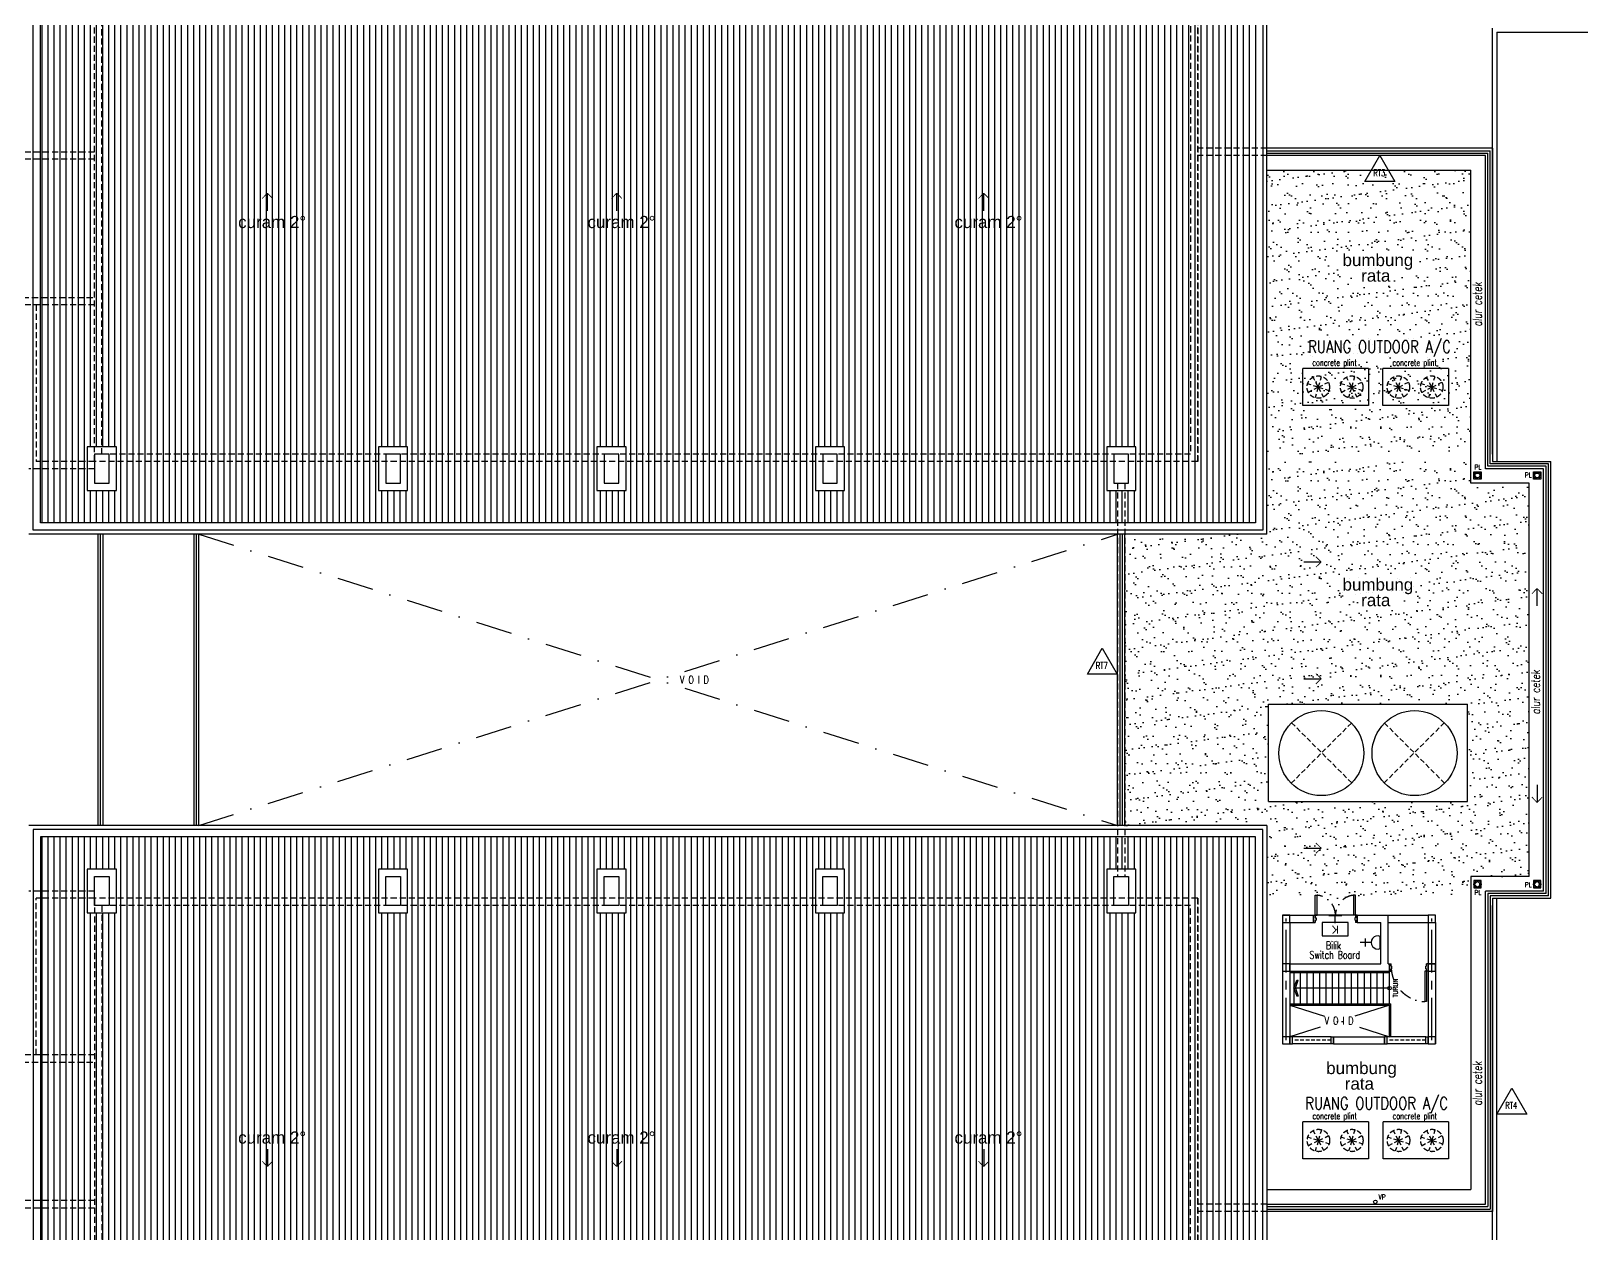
# Model space of a CAD drawing. Header units: inches. Extents: x 353 to 79953, y -36 to 56064.
# Drawn here: x 20202 to 52149, y 18858 to 43637 of the extents above; entities that cross this region are included whole.
import ezdxf
from ezdxf.enums import TextEntityAlignment as Align

# ---------------------------------------------------------------- set-up
doc = ezdxf.new("R2010")
doc.units = ezdxf.units.IN
doc.header["$MEASUREMENT"] = 0
for name, pattern in [('CENTER', [2, 1.25, -0.25, 0.25, -0.25]), ('DASHDOT', [1, 0.5, -0.25, 0, -0.25]), ('DASHED2', [0.375, 0.25, -0.125]), ('HIDDEN', [0.375, 0.25, -0.125])]:
    doc.linetypes.add(name, pattern=pattern)
for name, color, linetype in [('A-ARR', 4, 'Continuous'), ('A-COLUMN', 3, 'Continuous'), ('A-DOOR', 9, 'Continuous'), ('A-ELEV2', 1, 'Continuous'), ('A-FLR SYM', 13, 'Continuous'), ('A-GRID', 8, 'Continuous'), ('A-HATCH', 8, 'Continuous'), ('A-NOTE', 2, 'Continuous'), ('A-PITCH', 9, 'Continuous'), ('A-RAIL SYM', 13, 'Continuous'), ('A-RFLINE', 3, 'Continuous'), ('A-ROOMSYM', 3, 'Continuous'), ('A-RWDP', 4, 'Continuous'), ('A-SANI', 4, 'Continuous'), ('A-STAIR', 2, 'Continuous'), ('A-STAIRH', 8, 'HIDDEN'), ('A-SYM', 8, 'Continuous'), ('A-TXTBOMBA', 7, 'Continuous'), ('A-WALL', 1, 'Continuous'), ('A-WALL BELOW', 4, 'HIDDEN'), ('A-WALL SYM', 13, 'Continuous'), ('A-WIN', 9, 'Continuous'), ('AHT_FITTING', 9, 'Continuous'), ('eLAMPU', 7, 'Continuous'), ('ELECT', 6, 'Continuous'), ('elk_LAMPU', 6, 'Continuous'), ('Grid', 8, 'CENTER')]:
    doc.layers.add(name, color=color, linetype=linetype)
doc.layers.get('elk_LAMPU').off()
doc.styles.add('arial', font='arial.ttf')
doc.styles.add('ARIAL-SPEC', font='arial.ttf', dxfattribs={"height": 200})
doc.styles.add('ROMANS', font='romans.shx', dxfattribs={"width": 0.75, "height": 200})
doc.styles.add('style1', font='romans.shx', dxfattribs={"height": 750})
pattern_1 = [(90, (-93195.9, -334170.39), (-125, 2e-14), [])]

# ---------------------------------------------------------------- blocks, each defined once
blk = doc.blocks.new('FALL')
at = {"layer": 'A-RAIL SYM'}
blk.add_line((0, 0), (724, 0), dxfattribs=at)
at = {"layer": 'A-RAIL SYM', "const_width": 35}
for points in [[(724, 0), (500, 214)], [(724, 0), (500, -214)]]:
    blk.add_lwpolyline(points, dxfattribs=at)
blk = doc.blocks.new('FT2')
at = {"layer": 'A-SANI'}
blk.add_lwpolyline([(150, -150), (150, 0), (0, 0), (0, -150)], close=True, dxfattribs=at)
blk.add_lwpolyline([(66, -124), (66, -136), (84, -136), (84, -124, 10.787298)], format="xyb", close=True, dxfattribs=at)
blk.add_arc((75, -25), 8.84, 354.1775, 185.8225, dxfattribs=at)
blk = doc.blocks.new('SOCKET(in)')
at = {"layer": 'ELECT', "color": 6}
for p, q in [((86605076, -1197967), (86605244, -1197967)), ((86605160, -1198079), (86605160, -1197854)), ((86605024, -1198269), (86605296, -1198269))]:
    blk.add_line(p, q, dxfattribs=at)
blk.add_arc((86605160, -1198216), 136, 336.9763, 203.0237, dxfattribs=at)

msp = doc.modelspace()

# ---------------------------------------------------------------- hatches: boundary and pattern name
at = {"layer": 'A-HATCH'}
h = msp.add_hatch(dxfattribs=at)
h.set_pattern_fill('ANSI31', color=8, scale=1000, angle=45)
h.set_pattern_definition(pattern_1)
h.paths.add_polyline_path([(42359.5, 34171.8), (42959.5, 34171.8), (42959.5, 35071.8), (42359.5, 35071.8)], flags=16)
h.paths.add_polyline_path([(36359.5, 34171.8), (36959.5, 34171.8), (36959.5, 35071.8), (36359.5, 35071.8)], flags=16)
h.paths.add_polyline_path([(31859.5, 34171.8), (32459.5, 34171.8), (32459.5, 35071.8), (31859.5, 35071.8)], flags=16)
h.paths.add_polyline_path([(27359.5, 34171.8), (27959.5, 34171.8), (27959.5, 35071.8), (27359.5, 35071.8)], flags=16)
h.paths.add_polyline_path([(21359.5, 34171.8), (21959.5, 34171.8), (21959.5, 35071.8), (21359.5, 35071.8)], flags=16)
edge = h.paths.add_edge_path()
edge.add_line((45574.5, 47586.8), (20244.5, 47586.8))
edge.add_line((45424.5, 47586.8), (45424.5, 33506.8))
edge.add_line((45424.5, 33506.8), (20394.5, 33506.8))
edge.add_line((20394.5, 33506.8), (20394.5, 47586.8))
h = msp.add_hatch(dxfattribs=at)
h.set_pattern_fill('AR-SAND', color=8, scale=200)
h.set_pattern_definition([(37.5, (3891.38, -334170.4), (-12.59867, 385.36475), [0, -304, 0, -340, 0, -325]), (7.5, (3891.4, -334170.4), (353.95534, 564.4292), [0, -164, 0, -274, 0, -105]), (327.5, (3645.38, -334170.4), (622.82837, 1.1318), [0, -100, 0, -360, 0, -470]), (317.5, (3645.4, -334170.4), (601.2253, 175.5351), [0, -50, 0, -236, 0, -270])])
h.paths.add_polyline_path([(45659.5, 40771.8), (45659.5, 40771.8), (50159.5, 40771.8), (50159.5, 40771.8)])
h.paths.add_polyline_path([(45659.5, 40771.8), (45659.5, 36196.8), (49859.5, 36196.8), (49859.5, 40771.8)])
h.paths.add_polyline_path([(49859.5, 34921.8), (49859.5, 36196.8), (45659.5, 36196.8), (45659.5, 34921.8)])
h.paths.add_polyline_path([(47538.6, 38407.8), (48264.7, 38407.8), (48264.7, 38780.5), (47538.6, 38780.5)], flags=16)
h.paths.add_polyline_path([(47136.2, 38640.3), (48754.3, 38640.3), (48754.3, 39125.5), (47136.2, 39125.5)], flags=16)
h = msp.add_hatch(dxfattribs=at)
h.set_pattern_fill('AR-SAND', color=8, scale=200)
h.set_pattern_definition([(37.5, (3891.38, -339289.57), (-12.59867, 385.36475), [0, -304, 0, -340, 0, -325]), (7.5, (3891.4, -339289.57), (353.95534, 564.4292), [0, -164, 0, -274, 0, -105]), (327.5, (3645.38, -339289.57), (622.82837, 1.1318), [0, -100, 0, -360, 0, -470]), (317.5, (3645.4, -339289.57), (601.2253, 175.5351), [0, -50, 0, -236, 0, -270])])
h.paths.add_polyline_path([(50159.5, 34321.8), (49859.5, 34321.8), (49859.5, 34771.8), (45659.5, 34771.8), (45659.5, 33271.8), (42734.5, 33271.8), (42734.5, 29071.9), (50159.5, 29071.9)])
h.paths.add_polyline_path([(51059.5, 34321.8), (50159.5, 34321.8), (50159.5, 29071.9), (51059.5, 29071.9)])
h.paths.add_polyline_path([(51059.5, 29071.9), (50159.5, 29071.9), (50159.5, 26221.8), (51059.5, 26221.8)])
h.paths.add_polyline_path([(50159.5, 29071.9), (42734.5, 29071.9), (42734.5, 27271.8), (45659.5, 27271.8), (45659.5, 25771.8), (49859.5, 25771.8), (49859.5, 26221.8), (50159.5, 26221.8)])
h.paths.add_polyline_path([(45690.9, 29769.4), (49790.9, 29769.4), (49790.9, 27769.4), (45690.9, 27769.4)])
h = msp.add_hatch(dxfattribs=at)
h.set_pattern_fill('ANSI31', color=8, scale=1000, angle=45)
h.set_pattern_definition(pattern_1)
h.paths.add_polyline_path([(42359.5, 26371.8), (42959.5, 26371.8), (42959.5, 25471.8), (42359.5, 25471.8)], flags=16)
h.paths.add_polyline_path([(36359.5, 26371.8), (36959.5, 26371.8), (36959.5, 25471.8), (36359.5, 25471.8)], flags=16)
h.paths.add_polyline_path([(31859.5, 26371.8), (32459.5, 26371.8), (32459.5, 25471.8), (31859.5, 25471.8)], flags=16)
h.paths.add_polyline_path([(27359.5, 26371.8), (27959.5, 26371.8), (27959.5, 25471.8), (27359.5, 25471.8)], flags=16)
h.paths.add_polyline_path([(21359.5, 26371.8), (21959.5, 26371.8), (21959.5, 25471.8), (21359.5, 25471.8)], flags=16)
edge = h.paths.add_edge_path()
edge.add_line((45574.5, 12956.8), (20244.5, 12956.8))
edge.add_line((45424.5, 12956.8), (45424.5, 27036.8))
edge.add_line((45424.5, 27036.8), (20394.5, 27036.8))
edge.add_line((20394.5, 27036.8), (20394.5, 12956.8))

# ---------------------------------------------------------------- linework, layer by layer
at = {"color": 8}
for p, q in [((45659.5, 41171.8), (50259.5, 41171.8)), ((45659.5, 41121.8), (50209.5, 41121.8)), ((50209.5, 34671.8), (50209.5, 41121.8)), ((50259.5, 34721.8), (50259.5, 41171.8)), ((47749.1, 36686.8), (46399.1, 36686.8)), ((46399.1, 35921.8), (46399.1, 36686.8)), ((47749.1, 36686.8), (47749.1, 35921.8)), ((49399.1, 36686.8), (48049.1, 36686.8)), ((48049.1, 35921.8), (48049.1, 36686.8)), ((49399.1, 36686.8), (49399.1, 35921.8)), ((47749.1, 35921.8), (46399.1, 35921.8)), ((49399.1, 35921.8), (48049.1, 35921.8)), ((51409.5, 34671.8), (50209.5, 34671.8)), ((51459.5, 34721.8), (50259.5, 34721.8)), ((51409.5, 25871.8), (51409.5, 34671.8)), ((51459.5, 25821.8), (51459.5, 34721.8)), ((42634.5, 27271.8), (42634.5, 33271.8)), ((42684.5, 27271.8), (42684.5, 33271.8)), ((45690.9, 29769.4), (49790.9, 29769.4)), ((45690.9, 27769.4), (45690.9, 29769.4)), ((49790.9, 27769.4), (49790.9, 29769.4)), ((45690.9, 27769.4), (49790.9, 27769.4)), ((50209.5, 25871.8), (50209.5, 19421.8)), ((51409.5, 25871.8), (50209.5, 25871.8)), ((50259.5, 25821.8), (50259.5, 19371.8)), ((51459.5, 25821.8), (50259.5, 25821.8)), ((47448.5, 25421.8), (46656.5, 25421.8)), ((48159, 25421.8), (48984, 25421.8)), ((48159, 25271.8), (48984, 25271.8)), ((48984, 25271.8), (48984, 24421.8)), ((49134, 25271.8), (49134, 24421.8)), ((47752.1, 21168.5), (46402.1, 21168.5)), ((46402.1, 20403.5), (46402.1, 21168.5)), ((47752.1, 21168.5), (47752.1, 20403.5)), ((49402.1, 21168.5), (48052.1, 21168.5)), ((48052.1, 20403.5), (48052.1, 21168.5)), ((49402.1, 21168.5), (49402.1, 20403.5)), ((47752.1, 20403.5), (46402.1, 20403.5)), ((49402.1, 20403.5), (48052.1, 20403.5)), ((45659.5, 19421.8), (50209.5, 19421.8)), ((45659.5, 19371.8), (50259.5, 19371.8))]:
    msp.add_line(p, q, dxfattribs=at)
for points in [[(20244.5, 48986.8), (45574.5, 48986.8), (45574.5, 33356.8), (20244.5, 33356.8)], [(20244.5, 11556.8), (45574.5, 11556.8), (45574.5, 27186.8), (20244.5, 27186.8)]]:
    msp.add_lwpolyline(points, close=True, dxfattribs=at)
for centre in [(46780.4, 28762.5), (48701.5, 28762.5)]:
    msp.add_circle(centre, 875, dxfattribs=at)
at = {"layer": 'A-ARR', "color": 8}
msp.add_line((48185, 23921.8), (46216.2, 23921.8), dxfattribs=at)
msp.add_circle((48185, 23921.8), 35.3, dxfattribs=at)
at = {"layer": 'A-COLUMN', "color": 8}
for points in [[(21509.5, 34321.8), (21809.5, 34321.8), (21809.5, 34921.8), (21509.5, 34921.8)], [(27509.5, 34321.8), (27809.5, 34321.8), (27809.5, 34921.8), (27509.5, 34921.8)], [(32009.5, 34321.8), (32309.5, 34321.8), (32309.5, 34921.8), (32009.5, 34921.8)], [(36509.5, 34321.8), (36809.5, 34321.8), (36809.5, 34921.8), (36509.5, 34921.8)], [(42509.5, 34321.8), (42809.5, 34321.8), (42809.5, 34921.8), (42509.5, 34921.8)], [(21509.5, 26221.8), (21809.5, 26221.8), (21809.5, 25621.8), (21509.5, 25621.8)], [(27509.5, 26221.8), (27809.5, 26221.8), (27809.5, 25621.8), (27509.5, 25621.8)], [(32009.5, 26221.8), (32309.5, 26221.8), (32309.5, 25621.8), (32009.5, 25621.8)], [(36509.5, 26221.8), (36809.5, 26221.8), (36809.5, 25621.8), (36509.5, 25621.8)], [(42509.5, 26221.8), (42809.5, 26221.8), (42809.5, 25621.8), (42509.5, 25621.8)]]:
    msp.add_lwpolyline(points, close=True, dxfattribs=at)
at = {"layer": 'A-DOOR', "color": 8}
for p, q in [((46656.5, 25421.8), (46656.5, 25835.1)), ((46656.5, 25835.1), (46694.5, 25835.1)), ((46694.5, 25421.8), (46694.5, 25835.1)), ((47448.5, 25421.8), (47448.5, 25835.1)), ((47486.5, 25835.1), (47448.5, 25835.1)), ((47486.5, 25421.8), (47486.5, 25835.1)), ((46656.5, 25421.8), (46694.5, 25421.8)), ((47486.5, 25421.8), (47448.5, 25421.8)), ((48911, 24271.8), (48911, 23644.9)), ((48949, 24271.8), (48911, 24271.8)), ((48949, 24271.8), (48949, 23644.9)), ((48949, 23644.9), (48911, 23644.9))]:
    msp.add_line(p, q, dxfattribs=at)
at = {"layer": 'A-DOOR', "color": 8, "linetype": 'Continuous'}
for p, q in [((46621.5, 25421.8), (46621.5, 25271.8)), ((46621.5, 25271.8), (46621.5, 25421.8)), ((46621.5, 25421.8), (46621.5, 25271.8)), ((46621.5, 25421.8), (46656.5, 25421.8)), ((46621.5, 25421.8), (46621.5, 25271.8)), ((46621.5, 25271.8), (46621.5, 25421.8)), ((46621.5, 25421.8), (46621.5, 25271.8)), ((46621.5, 25271.8), (46621.5, 25421.8)), ((46621.5, 25421.8), (46621.5, 25271.8)), ((46621.5, 25271.8), (46656.5, 25271.8)), ((46656.5, 25421.8), (46656.5, 25371.8)), ((46656.5, 25371.8), (46671.5, 25371.8)), ((46656.5, 25321.8), (46671.5, 25321.8)), ((46656.5, 25321.8), (46656.5, 25271.8)), ((46671.5, 25371.8), (46671.5, 25321.8)), ((47486.5, 25371.8), (47471.5, 25371.8)), ((47471.5, 25371.8), (47471.5, 25321.8)), ((47486.5, 25321.8), (47471.5, 25321.8)), ((47521.5, 25421.8), (47486.5, 25421.8)), ((47486.5, 25421.8), (47486.5, 25371.8)), ((47486.5, 25321.8), (47486.5, 25271.8)), ((47521.5, 25271.8), (47486.5, 25271.8)), ((47521.5, 25271.8), (47521.5, 25421.8)), ((47521.5, 25421.8), (47521.5, 25271.8)), ((47521.5, 25421.8), (47521.5, 25271.8)), ((47521.5, 25271.8), (47521.5, 25421.8)), ((47521.5, 25421.8), (47521.5, 25271.8)), ((47521.5, 25271.8), (47521.5, 25421.8)), ((47521.5, 25421.8), (47521.5, 25271.8)), ((48185, 24271.8), (48185, 24421.8)), ((48185, 24421.8), (48185, 24271.8)), ((48185, 24271.8), (48185, 24421.8)), ((48185, 24421.8), (48220, 24421.8)), ((48185, 24271.8), (48185, 24421.8)), ((48185, 24421.8), (48185, 24271.8)), ((48185, 24271.8), (48185, 24421.8)), ((48185, 24421.8), (48185, 24271.8)), ((48185, 24271.8), (48185, 24421.8)), ((48220, 24371.8), (48220, 24421.8)), ((48220, 24371.8), (48235, 24371.8)), ((48220, 24321.8), (48235, 24321.8)), ((48220, 24271.8), (48220, 24321.8)), ((48235, 24321.8), (48235, 24371.8)), ((48949, 24371.8), (48934, 24371.8)), ((48934, 24321.8), (48934, 24371.8)), ((48949, 24321.8), (48934, 24321.8)), ((48949, 24371.8), (48949, 24421.8)), ((48984, 24421.8), (48949, 24421.8)), ((48949, 24271.8), (48949, 24321.8)), ((48984, 24421.8), (48984, 24271.8)), ((48984, 24271.8), (48984, 24421.8)), ((48984, 24271.8), (48984, 24421.8)), ((48984, 24421.8), (48984, 24271.8)), ((48984, 24271.8), (48984, 24421.8)), ((48984, 24421.8), (48984, 24271.8)), ((48984, 24271.8), (48984, 24421.8)), ((48185, 24271.8), (48220, 24271.8)), ((48984, 24271.8), (48949, 24271.8))]:
    msp.add_line(p, q, dxfattribs=at)
at = {"layer": 'A-DOOR', "color": 8, "linetype": 'DASHDOT', "ltscale": 500}
for centre, radius, start, end in [((46656.5, 25421.8), 415, 0, 84.74628), ((47486.5, 25421.8), 415, 95.25372, 180), ((48942.6, 24368.2), 724, 183.64738, 267.49985)]:
    msp.add_arc(centre, radius, start, end, dxfattribs=at)
at = {"layer": 'A-ELEV2', "color": 8}
msp.add_line((50159.5, 19471.8), (50159.5, 25921.8), dxfattribs=at)
at = {"layer": 'A-GRID', "color": 8, "linetype": 'DASHDOT', "ltscale": 1500}
for p, q in [((23659.5, 33271.8), (42584.5, 27271.8)), ((23659.5, 27271.8), (42584.5, 33271.8)), ((48185, 23571.8), (46134, 22921.8)), ((46134, 23571.8), (48185, 22921.8))]:
    msp.add_line(p, q, dxfattribs=at)
at = {"layer": 'A-HATCH', "color": 8}
for p, q in [((50309.5, 34921.8), (50309.5, 43696.8)), ((50394.5, 43611.8), (67824.5, 43611.8)), ((50394.5, 43611.8), (50394.5, 34771.8)), ((45659.5, 40771.8), (49859.5, 40771.8)), ((49859.5, 34321.8), (49859.5, 40771.8)), ((51059.5, 34321.8), (49859.5, 34321.8)), ((51059.5, 26221.8), (51059.5, 34321.8)), ((21584.5, 27271.8), (21584.5, 33271.8)), ((21634.5, 27271.8), (21634.5, 33271.8)), ((21684.5, 33271.8), (21684.5, 27271.8)), ((23559.5, 27271.8), (23559.5, 33271.8)), ((23609.5, 27271.8), (23609.5, 33271.8)), ((23659.5, 27271.8), (23659.5, 33271.8)), ((51059.5, 26221.8), (49859.5, 26221.8)), ((49859.5, 26221.8), (49859.5, 19771.8)), ((50309.5, 16846.8), (50309.5, 25621.8)), ((50394.5, 16931.8), (50394.5, 25771.8)), ((45659.5, 19771.8), (49859.5, 19771.8))]:
    msp.add_line(p, q, dxfattribs=at)
at = {"layer": 'A-NOTE', "color": 8, "linetype": 'Continuous', "ltscale": 500}
for p, q in [((46216.2, 23921.8), (46272.6, 24087.3)), ((46245.1, 23921.8), (46301.4, 24087.3)), ((46272.6, 24087.3), (46301.4, 24087.3)), ((46216.2, 23921.8), (46272.6, 23756.3)), ((46245.1, 23921.8), (46301.4, 23756.3)), ((46301.4, 23756.3), (46272.6, 23756.3))]:
    msp.add_line(p, q, dxfattribs=at)
at = {"layer": 'A-RFLINE', "color": 8}
for p, q in [((45659.5, 33271.8), (45659.5, 49071.8)), ((45659.5, 33271.8), (20159.5, 33271.8)), ((45659.5, 27271.8), (20159.5, 27271.8)), ((45659.5, 27271.8), (45659.5, 11471.8))]:
    msp.add_line(p, q, dxfattribs=at)
for points in [[(45424.5, 47586.8), (45424.5, 33506.8), (20394.5, 33506.8), (20394.5, 47586.8)], [(45424.5, 12956.8), (45424.5, 27036.8), (20394.5, 27036.8), (20394.5, 12956.8)]]:
    msp.add_lwpolyline(points, dxfattribs=at)
for points in [[(21359.5, 34171.8), (21959.5, 34171.8), (21959.5, 35071.8), (21359.5, 35071.8)], [(27359.5, 34171.8), (27959.5, 34171.8), (27959.5, 35071.8), (27359.5, 35071.8)], [(31859.5, 34171.8), (32459.5, 34171.8), (32459.5, 35071.8), (31859.5, 35071.8)], [(36359.5, 34171.8), (36959.5, 34171.8), (36959.5, 35071.8), (36359.5, 35071.8)], [(42359.5, 34171.8), (42959.5, 34171.8), (42959.5, 35071.8), (42359.5, 35071.8)], [(21359.5, 25471.8), (21959.5, 25471.8), (21959.5, 26371.8), (21359.5, 26371.8)], [(27359.5, 25471.8), (27959.5, 25471.8), (27959.5, 26371.8), (27359.5, 26371.8)], [(31859.5, 25471.8), (32459.5, 25471.8), (32459.5, 26371.8), (31859.5, 26371.8)], [(36359.5, 25471.8), (36959.5, 25471.8), (36959.5, 26371.8), (36359.5, 26371.8)], [(42359.5, 25471.8), (42959.5, 25471.8), (42959.5, 26371.8), (42359.5, 26371.8)]]:
    msp.add_lwpolyline(points, close=True, dxfattribs=at)
at = {"layer": 'A-RWDP', "color": 8}
for centre, radius in [((49999.3, 34483.1), 75), ((51224.7, 34483.1), 75), ((49999.3, 26060.6), 75), ((51224.7, 26060.6), 75), ((47893.6, 19518.2), 37.5)]:
    msp.add_circle(centre, radius, dxfattribs=at)
at = {"layer": 'A-STAIR', "color": 8}
for p, q in [((46134, 24246.8), (48184, 24246.8)), ((46216.2, 24246.8), (46216.2, 23596.8)), ((46347.5, 24246.8), (46347.5, 23596.8)), ((46478.7, 24246.8), (46478.7, 23596.8)), ((46610, 24246.8), (46610, 23596.8)), ((46741.2, 24246.8), (46741.2, 23596.8)), ((46872.5, 24246.8), (46872.5, 23596.8)), ((47003.7, 24246.8), (47003.7, 23596.8)), ((47135, 24246.8), (47135, 23596.8)), ((47266.2, 24246.8), (47266.2, 23596.8)), ((47397.5, 24246.8), (47397.5, 23596.8)), ((47528.7, 24246.8), (47528.7, 23596.8)), ((47660, 24246.8), (47660, 23596.8)), ((47791.2, 24246.8), (47791.2, 23596.8)), ((47922.5, 24246.8), (47922.5, 23596.8)), ((48053.7, 24246.8), (48053.7, 23596.8)), ((48185, 23596.8), (48185, 24271.8)), ((46134, 23596.8), (48210, 23596.8)), ((46134, 23596.8), (48184, 23596.8)), ((46134, 23571.8), (48185, 23571.8)), ((48185, 22921.8), (48185, 23571.8)), ((48210, 22921.8), (48210, 23596.8))]:
    msp.add_line(p, q, dxfattribs=at)
at = {"layer": 'A-STAIRH', "color": 8, "linetype": 'DASHED2', "ltscale": 400}
for p, q in [((46717.8, 36302.2), (46611.6, 36506.9)), ((46717.8, 36302.2), (46785.3, 36522.8)), ((47405.6, 36302.2), (47299.3, 36506.9)), ((47405.6, 36302.2), (47473, 36522.8)), ((48367.8, 36302.2), (48261.6, 36506.9)), ((48367.8, 36302.2), (48435.3, 36522.8)), ((49055.6, 36302.2), (48949.3, 36506.9)), ((49055.6, 36302.2), (49123, 36522.8)), ((46717.8, 36302.2), (46497.3, 36369.7)), ((46717.8, 36302.2), (46514.1, 36194.2)), ((46717.8, 36302.2), (46650.4, 36081.7)), ((46717.8, 36302.2), (46925.9, 36401.7)), ((46717.8, 36302.2), (46938.4, 36234.8)), ((46717.8, 36302.2), (46823.2, 36097.1)), ((47405.6, 36302.2), (47185, 36369.7)), ((47405.6, 36302.2), (47201.8, 36194.2)), ((47405.6, 36302.2), (47338.1, 36081.7)), ((47405.6, 36302.2), (47613.7, 36401.7)), ((47405.6, 36302.2), (47626.1, 36234.8)), ((47405.6, 36302.2), (47510.9, 36097.1)), ((48367.8, 36302.2), (48147.3, 36369.7)), ((48367.8, 36302.2), (48164.1, 36194.2)), ((48367.8, 36302.2), (48300.4, 36081.7)), ((48367.8, 36302.2), (48575.9, 36401.7)), ((48367.8, 36302.2), (48588.4, 36234.8)), ((48367.8, 36302.2), (48473.2, 36097.1)), ((49055.6, 36302.2), (48835, 36369.7)), ((49055.6, 36302.2), (48851.8, 36194.2)), ((49055.6, 36302.2), (48988.1, 36081.7)), ((49055.6, 36302.2), (49263.7, 36401.7)), ((49055.6, 36302.2), (49276.1, 36234.8)), ((49055.6, 36302.2), (49160.9, 36097.1)), ((47399.1, 29381.2), (46161.7, 28143.8)), ((47405.9, 28150.7), (46168.6, 29388.1)), ((48075.9, 28150.7), (49313.3, 29388.1)), ((48082.7, 29381.2), (49320.2, 28143.8)), ((46720.8, 20783.9), (46500.3, 20851.4)), ((46720.8, 20783.9), (46517.1, 20675.9)), ((46720.8, 20783.9), (46614.6, 20988.6)), ((46720.8, 20783.9), (46653.4, 20563.4)), ((46720.8, 20783.9), (46788.3, 21004.5)), ((46720.8, 20783.9), (46928.9, 20883.3)), ((46720.8, 20783.9), (46941.4, 20716.5)), ((46720.8, 20783.9), (46826.2, 20578.8)), ((47408.6, 20783.9), (47188, 20851.4)), ((47408.6, 20783.9), (47204.8, 20675.9)), ((47408.6, 20783.9), (47302.3, 20988.6)), ((47408.6, 20783.9), (47341.1, 20563.4)), ((47408.6, 20783.9), (47476, 21004.5)), ((47408.6, 20783.9), (47616.7, 20883.3)), ((47408.6, 20783.9), (47629.1, 20716.5)), ((47408.6, 20783.9), (47513.9, 20578.8)), ((48370.8, 20783.9), (48150.3, 20851.4)), ((48370.8, 20783.9), (48167.1, 20675.9)), ((48370.8, 20783.9), (48264.6, 20988.6)), ((48370.8, 20783.9), (48303.4, 20563.4)), ((48370.8, 20783.9), (48438.3, 21004.5)), ((48370.8, 20783.9), (48578.9, 20883.3)), ((48370.8, 20783.9), (48591.4, 20716.5)), ((48370.8, 20783.9), (48476.2, 20578.8)), ((49058.6, 20783.9), (48838, 20851.4)), ((49058.6, 20783.9), (48854.8, 20675.9)), ((49058.6, 20783.9), (48952.3, 20988.6)), ((49058.6, 20783.9), (48991.1, 20563.4)), ((49058.6, 20783.9), (49126, 21004.5)), ((49058.6, 20783.9), (49266.7, 20883.3)), ((49058.6, 20783.9), (49279.1, 20716.5)), ((49058.6, 20783.9), (49163.9, 20578.8))]:
    msp.add_line(p, q, dxfattribs=at)
for centre in [(46717.8, 36302.2), (47405.6, 36302.2), (48367.8, 36302.2), (49055.6, 36302.2), (46720.8, 20783.9), (47408.6, 20783.9), (48370.8, 20783.9), (49058.6, 20783.9)]:
    msp.add_circle(centre, 230.6, dxfattribs=at)
at = {"layer": 'A-TXTBOMBA', "color": 7}
msp.add_lwpolyline([(46799.5, 25001.2), (47336, 25001.2), (47336, 25271.5), (46799.5, 25271.5)], close=True, dxfattribs=at)
at = {"layer": 'A-WALL', "color": 8, "linetype": 'Continuous', "ltscale": 900}
for p, q in [((50309.5, 41221.8), (45659.5, 41221.8)), ((50159.5, 41071.8), (45659.5, 41071.8)), ((46134, 22771.8), (46134, 22921.8)), ((46134, 22921.8), (46134, 22771.8)), ((46134, 22771.8), (46134, 22921.8)), ((47034, 22921.8), (48084, 22921.8)), ((47034, 22921.8), (47034, 22771.8)), ((47034, 22771.8), (47034, 22921.8)), ((47034, 22771.8), (48084, 22771.8)), ((48084, 22771.8), (48084, 22921.8)), ((48084, 22921.8), (48084, 22771.8)), ((48084, 22771.8), (48084, 22921.8)), ((48984, 22921.8), (48984, 22771.8)), ((48984, 22771.8), (48984, 22921.8))]:
    msp.add_line(p, q, dxfattribs=at)
at = {"layer": 'A-WALL', "color": 8}
for p, q in [((50309.5, 41221.8), (50309.5, 34771.8)), ((50159.5, 34621.8), (50159.5, 41071.8)), ((51359.5, 34621.8), (50159.5, 34621.8)), ((50309.5, 34771.8), (51509.5, 34771.8)), ((51359.5, 25921.8), (51359.5, 34621.8)), ((51509.5, 25771.8), (51509.5, 34771.8)), ((42584.5, 27271.8), (42584.5, 33271.8)), ((42734.5, 27271.8), (42734.5, 33271.8)), ((51359.5, 25921.8), (50159.5, 25921.8)), ((50309.5, 25771.8), (50309.5, 19321.8)), ((50309.5, 25771.8), (51509.5, 25771.8)), ((45984, 25421.8), (46621.5, 25421.8)), ((45984, 25421.8), (45984, 22771.8)), ((46134, 25271.8), (46621.5, 25271.8)), ((46134, 25271.8), (46134, 22921.8)), ((46621.5, 25271.8), (46621.5, 25421.8)), ((46621.5, 25271.8), (46621.5, 25421.8)), ((46646.5, 25421.8), (46671.5, 25421.8)), ((47521.5, 25421.8), (48159, 25421.8)), ((47521.5, 25421.8), (47546.5, 25421.8)), ((47521.5, 25271.8), (47521.5, 25421.8)), ((47521.5, 25271.8), (47521.5, 25421.8)), ((47521.5, 25271.8), (48009, 25271.8)), ((47521.5, 25271.8), (47546.5, 25271.8)), ((48009, 24421.8), (48009, 25271.8)), ((48159, 24421.8), (48159, 25421.8)), ((46134, 24421.8), (48009, 24421.8)), ((48159, 24421.8), (48185, 24421.8)), ((48984, 24421.8), (49134, 24421.8)), ((49134, 24421.8), (49134, 22771.8)), ((46134, 24271.8), (48185, 24271.8)), ((48984, 24271.8), (48984, 22921.8)), ((47034, 22771.8), (47034, 22921.8)), ((48984, 22771.8), (48984, 22921.8)), ((45659.5, 19471.8), (50159.5, 19471.8)), ((50309.5, 19321.8), (45659.5, 19321.8))]:
    msp.add_line(p, q, dxfattribs=at)
for points in [[(46134, 25421.8), (45984, 25421.8), (45984, 25271.8), (46134, 25271.8)], [(49134, 25421.8), (48984, 25421.8), (48984, 25271.8), (49134, 25271.8)], [(46134, 24421.8), (45984, 24421.8), (45984, 24271.8), (46134, 24271.8)], [(49134, 24421.8), (48984, 24421.8), (48984, 24271.8), (49134, 24271.8)], [(46134, 22921.8), (45984, 22921.8), (45984, 22771.8), (46134, 22771.8)], [(49134, 22921.8), (48984, 22921.8), (48984, 22771.8), (49134, 22771.8)]]:
    msp.add_lwpolyline(points, close=True, dxfattribs=at)
at = {"layer": 'A-WALL BELOW', "color": 8, "ltscale": 500}
for p, q in [((44234.5, 34771.8), (44234.5, 44221.8)), ((45659.5, 41221.8), (44234.5, 41221.8)), ((15009.5, 41146.8), (21509.5, 41146.8)), ((21509.5, 40996.8), (15159.5, 40996.8)), ((45659.5, 41071.8), (44234.5, 41071.8)), ((15159.5, 38146.8), (21509.5, 38146.8)), ((21509.5, 37996.8), (15009.5, 37996.8)), ((20309.5, 37996.8), (20309.5, 34771.8)), ((21509.5, 34621.8), (20159.5, 34621.8)), ((21509.5, 34771.8), (20309.5, 34771.8)), ((42584.5, 34321.8), (42584.5, 26221.8)), ((42734.5, 34321.8), (42734.5, 26221.8)), ((21509.5, 25921.8), (20159.5, 25921.8)), ((20309.5, 22546.8), (20309.5, 25771.8)), ((21509.5, 25771.8), (20309.5, 25771.8)), ((44234.5, 25771.8), (44234.5, 16321.8)), ((21509.5, 22546.8), (15009.5, 22546.8)), ((15159.5, 22396.8), (21509.5, 22396.8)), ((21509.5, 19546.8), (15159.5, 19546.8)), ((15009.5, 19396.8), (21509.5, 19396.8)), ((45659.5, 19471.8), (44234.5, 19471.8)), ((45659.5, 19321.8), (44234.5, 19321.8))]:
    msp.add_line(p, q, dxfattribs=at)
for points in [[(21509.5, 45571.8), (44234.5, 45571.8), (44234.5, 34771.8), (21509.5, 34771.8)], [(21659.5, 45421.8), (44084.5, 45421.8), (44084.5, 34921.8), (21659.5, 34921.8)], [(21509.5, 14971.8), (44234.5, 14971.8), (44234.5, 25771.8), (21509.5, 25771.8)], [(21659.5, 15121.8), (44084.5, 15121.8), (44084.5, 25621.8), (21659.5, 25621.8)]]:
    msp.add_lwpolyline(points, close=True, dxfattribs=at)
at = {"layer": 'A-WALL SYM', "color": 8, "flags": 128}
for points in [[(47984.5, 41071.8), (48292.5, 40538.3), (47676.5, 40538.3)], [(42269, 30922.9), (42577.1, 30389.4), (41961, 30389.4)], [(50702.5, 21862.2), (51010.6, 21328.7), (50394.5, 21328.7)]]:
    msp.add_lwpolyline(points, close=True, dxfattribs=at)
at = {"layer": 'A-WIN', "color": 8}
for p, q in [((46984, 22921.8), (46184, 22921.8)), ((46984, 22771.8), (46184, 22771.8)), ((48934, 22921.8), (48134, 22921.8)), ((48934, 22771.8), (48134, 22771.8))]:
    msp.add_line(p, q, dxfattribs=at)
at = {"layer": 'A-WIN', "color": 8, "linetype": 'HIDDEN', "ltscale": 300}
for p, q in [((46984, 22846.8), (46184, 22846.8)), ((48934, 22846.8), (48134, 22846.8))]:
    msp.add_line(p, q, dxfattribs=at)
at = {"layer": 'A-WIN', "color": 8, "linetype": 'Continuous'}
for points in [[(46184, 22921.8), (46134, 22921.8), (46134, 22771.8), (46184, 22771.8)], [(46984, 22921.8), (47034, 22921.8), (47034, 22771.8), (46984, 22771.8)], [(48134, 22921.8), (48084, 22921.8), (48084, 22771.8), (48134, 22771.8)], [(48934, 22921.8), (48984, 22921.8), (48984, 22771.8), (48934, 22771.8)]]:
    msp.add_lwpolyline(points, close=True, dxfattribs=at)
at = {"layer": 'eLAMPU', "color": 255, "linetype": 'Continuous'}
for p, q in [((46935.2, 25420.9), (47201.5, 25420.9)), ((47068.3, 25261.2), (47068.3, 25420.9))]:
    msp.add_line(p, q, dxfattribs=at)
at = {"layer": 'Grid', "color": 8, "ltscale": 700}
for p, q in [((46059, 22846.8), (46059, 25357.4)), ((49059, 22846.8), (49059, 25357.4))]:
    msp.add_line(p, q, dxfattribs=at)

# ---------------------------------------------------------------- block references
at = {"layer": 'A-PITCH', "color": 8, "yscale": 0.5, "zscale": 0.5}
for p, xscale, rotation in [((25070.4, 39936), -0.5, 270), ((32266.4, 39936), -0.5, 270), ((39825.7, 39936), -0.5, 270), ((46417.3, 32700.6), -0.5, 180), ((51224.3, 31793.9), 0.5, 90), ((46417.3, 30294.7), -0.5, 180), ((51224.3, 28107.3), -0.5, 90), ((46417.3, 26805), -0.5, 180), ((25070.4, 20607.7), 0.5, 270), ((32266.4, 20607.7), 0.5, 270), ((39825.7, 20607.7), 0.5, 270)]:
    msp.add_blockref('FALL', p, dxfattribs=dict(at, xscale=xscale, rotation=rotation))
at = {"layer": 'AHT_FITTING', "color": 8, "extrusion": (1.1e-15, 1.1e-15, -1), "zscale": -1, "rotation": 90.00000053360854}
for p in [(-50074.3, 34408.1), (-51299.7, 34408.1)]:
    msp.add_blockref('FT2', p, dxfattribs=at)
at = {"layer": 'AHT_FITTING', "color": 8, "extrusion": (1.1e-15, -1.1e-15, -1), "xscale": -1, "zscale": -1, "rotation": 89.99999946639149}
for p in [(-50074.3, 26135.6), (-51299.7, 26135.6)]:
    msp.add_blockref('FT2', p, dxfattribs=at)
at = {"layer": 'elk_LAMPU', "color": 0, "linetype": 'DASHED2', "lineweight": 18, "rotation": 90}
msp.add_blockref('SOCKET(in)', (-1150276, -86580296.8), dxfattribs=at)

# ---------------------------------------------------------------- texts
at = {"layer": 'A-FLR SYM', "color": 8, "style": 'ROMANS', "oblique": 5, "width": 0.75}
for p in [(49904, 37551.1), (51104, 29563.6), (49904, 21501)]:
    msp.add_text('alur cetek', height=180, rotation=90, dxfattribs=at).set_placement(p, align=Align.TOP_LEFT)
at = {"layer": 'A-FLR SYM', "color": 8, "style": 'ROMANS', "width": 0.75}
for p in [(46595.4, 36742.5), (48245.4, 36742.5), (46598.4, 21224.2), (48248.4, 21224.2)]:
    msp.add_text('concrete plint', height=131.25, dxfattribs=at).set_placement(p)
for s, p in [('V O I D', (33867, 30195)), ('Switch Board ', (47097.4, 24528.1)), ('Bilik', (47031.8, 24722.4)), ('V O I D', (47147, 23171.8))]:
    msp.add_text(s, height=157.5, dxfattribs=at).set_placement(p, align=Align.CENTER)
at = {"layer": 'A-NOTE', "color": 8, "linetype": 'Continuous', "ltscale": 500, "style": 'ROMANS', "width": 0.75}
msp.add_text('TURUN', height=100, rotation=90, dxfattribs=at).set_placement((48356.8, 23729.9))
at = {"layer": 'A-PITCH', "color": 8, "style": 'ARIAL-SPEC'}
for s, p in [('curam 2%%D', (24468.3, 39827.7)), ('curam 2%%D', (31664.2, 39827.7)), ('curam 2%%D', (39223.6, 39827.7)), ('bumbung', (47217.1, 39044.7)), ('rata', (47600.7, 38724)), ('bumbung', (47217.1, 32360.2)), ('rata', (47600.7, 32039.6)), ('bumbung', (46879.9, 22401)), ('rata', (47263.6, 22080.3)), ('curam 2%%D', (24468.3, 20969)), ('curam 2%%D', (31664.2, 20969)), ('curam 2%%D', (39223.6, 20969))]:
    msp.add_text(s, height=250, dxfattribs=at).set_placement(p, align=Align.TOP_LEFT)
at = {"layer": 'A-ROOMSYM', "color": 8, "style": 'style1', "width": 0.8}
for p in [(47978, 37008.8), (47920.9, 21425.3)]:
    msp.add_text('RUANG OUTDOOR A/C', height=250, dxfattribs=at).set_placement(p, align=Align.CENTER)
at = {"layer": 'A-SYM', "color": 8, "linetype": 'HIDDEN', "ltscale": 500, "style": 'ROMANS', "width": 0.75}
for s, p in [('PL', (49934.8, 34602.6)), ('PL', (50973.4, 34442.7)), ('PL', (49934.8, 25841)), ('PL', (50973.4, 26000.9)), ('VP', (47959.1, 19567.8))]:
    msp.add_text(s, height=100, dxfattribs=at).set_placement(p)
at = {"layer": 'A-TXTBOMBA', "color": 7, "style": 'arial'}
msp.add_text('K', height=164.8, rotation=180, dxfattribs=at).set_placement((47144.9, 25211.2))
at = {"layer": 'A-WALL SYM', "color": 8, "style": 'ROMANS', "width": 0.75}
for s, p in [('RT3', (47850.6, 40648.1)), ('RT7', (42135.2, 30499.2)), ('RT4', (50568.6, 21438.5))]:
    msp.add_text(s, height=135, dxfattribs=at).set_placement(p)

doc.saveas('drawing.dxf')
